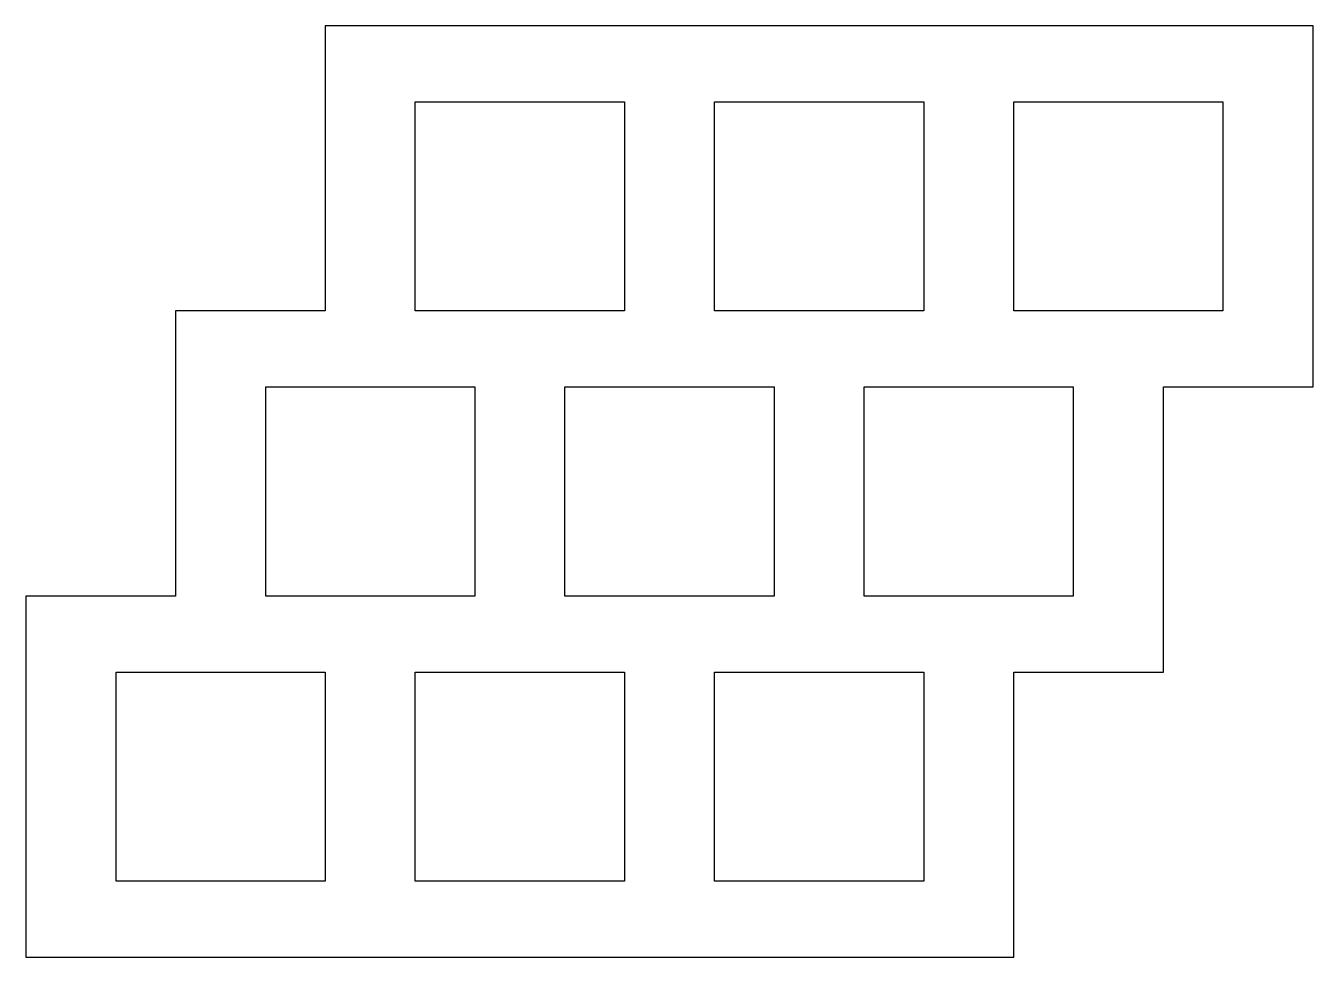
# Model space of a CAD drawing. Header units: metres. Extents: x -12.3 to 69, y -11.4 to 47.4.
import ezdxf

# ---------------------------------------------------------------- set-up
doc = ezdxf.new("R2010")
doc.units = ezdxf.units.M

msp = doc.modelspace()

# ---------------------------------------------------------------- linework, layer by layer
for p, q in [((69, 47.4), (6.60001, 47.4)), ((6.60001, 47.4), (6.60001, 29.4)), ((69, 24.6), (69, 47.4)), ((12.3, 29.4), (12.3, 42.6)), ((12.3, 42.6), (25.5, 42.6)), ((25.5, 42.6), (25.5, 29.4)), ((31.2, 29.4), (31.2, 42.6)), ((31.2, 42.6), (44.4, 42.6)), ((44.4, 42.6), (44.4, 29.4)), ((50.1, 29.4), (50.1, 42.6)), ((50.1, 42.6), (63.3, 42.6)), ((63.3, 42.6), (63.3, 29.4)), ((6.60001, 29.4), (-2.84998, 29.4)), ((-2.84998, 29.4), (-2.84998, 11.4)), ((25.5, 29.4), (12.3, 29.4)), ((44.4, 29.4), (31.2, 29.4)), ((63.3, 29.4), (50.1, 29.4)), ((2.85001, 11.4), (2.85001, 24.6)), ((2.85001, 24.6), (16.05, 24.6)), ((16.05, 24.6), (16.05, 11.4)), ((21.75, 11.4), (21.75, 24.6)), ((21.75, 24.6), (34.95, 24.6)), ((34.95, 24.6), (34.95, 11.4)), ((40.65, 11.4), (40.65, 24.6)), ((40.65, 24.6), (53.85, 24.6)), ((53.85, 24.6), (53.85, 11.4)), ((59.55, 6.60001), (59.55, 24.6)), ((59.55, 24.6), (69, 24.6)), ((-2.84998, 11.4), (-12.3, 11.4)), ((-12.3, 11.4), (-12.3, -11.4)), ((16.05, 11.4), (2.85001, 11.4)), ((34.95, 11.4), (21.75, 11.4)), ((53.85, 11.4), (40.65, 11.4)), ((-6.59999, -6.59999), (-6.59999, 6.59999)), ((-6.59999, 6.59999), (6.59999, 6.59999)), ((6.59999, 6.59999), (6.59999, -6.59999)), ((12.3, -6.59999), (12.3, 6.59999)), ((12.3, 6.59999), (25.5, 6.59999)), ((25.5, 6.59999), (25.5, -6.59999)), ((31.2, -6.59999), (31.2, 6.59999)), ((31.2, 6.59999), (44.4, 6.59999)), ((44.4, 6.59999), (44.4, -6.59999)), ((50.1, -11.4), (50.1, 6.60001)), ((50.1, 6.60001), (59.55, 6.60001)), ((6.59999, -6.59999), (-6.59999, -6.59999)), ((25.5, -6.59999), (12.3, -6.59999)), ((44.4, -6.59999), (31.2, -6.59999)), ((-12.3, -11.4), (50.1, -11.4))]:
    msp.add_line(p, q)

doc.saveas('drawing.dxf')
